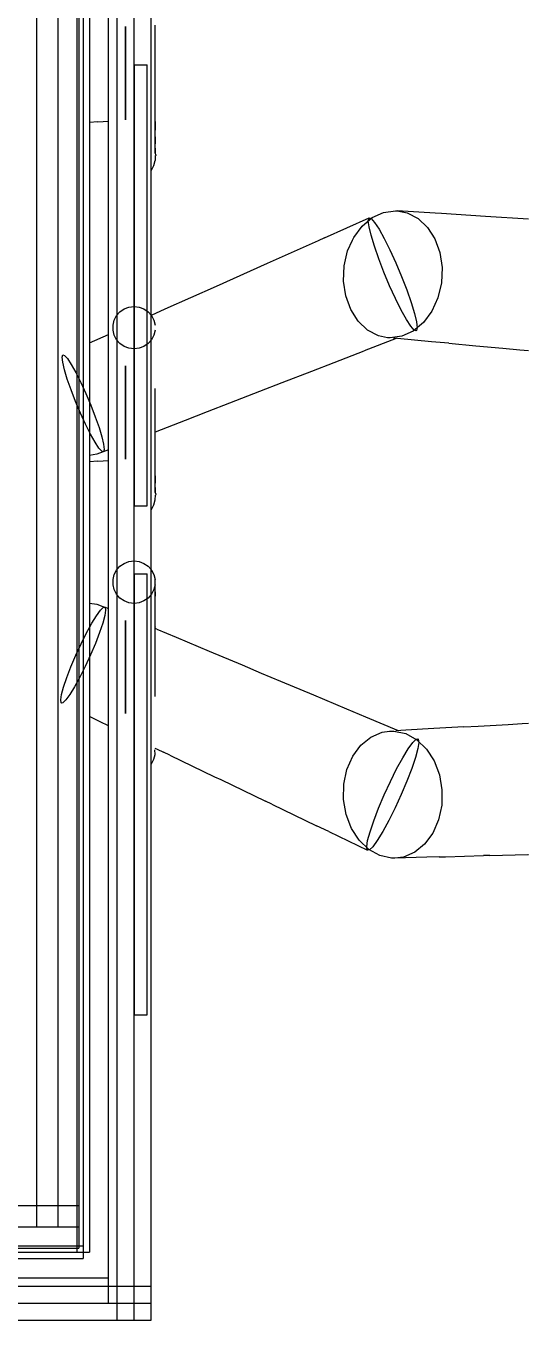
# Model space of a CAD drawing. Header units: millimetres. Extents: x -610 to 577, y -771 to 522.
# Drawn here: x 347.2 to 406.5, y -319.1 to -166.5 of the extents above; entities that cross this region are included whole.
import ezdxf

# ---------------------------------------------------------------- set-up
doc = ezdxf.new("R2010")
doc.units = ezdxf.units.MM
doc.layers.add('HIDDEN', color=8, linetype='Continuous')
doc.layers.add('VISIBLE', color=7, linetype='Continuous')

msp = doc.modelspace()

# ---------------------------------------------------------------- linework, layer by layer
at = {"layer": 'HIDDEN'}
for points in [[(357, -317.1), (357, -77.1)], [(358, -317.1), (358, -77.1)], [(360, -317.1), (360, -77.1)], [(360, -317.1), (360, -77.1)], [(360, -317.1), (360, -77.1)], [(360, -317.1), (360, -77.1)], [(360, -317.1), (360, -77.1)], [(360, -317.1), (360, -77.1)], [(362, -317.1), (362, -77.1)], [(353.25, -83.1), (353.25, -311.1)], [(353.25, -83.1), (353.25, -311.1)], [(354, -83.1), (354, -311.1)], [(354.75, -83.1), (354.75, -311.1)], [(348.5, -86.1), (348.5, -308.1)], [(348.5, -86.1), (348.5, -308.1)], [(351, -86.1), (351, -308.1)], [(351, -86.1), (351, -308.1)], [(353.5, -86.1), (353.5, -308.1)], [(353.5, -86.1), (353.5, -308.1)], [(359, -166.6), (359, -166.64)], [(359, -166.64), (359, -166.6)], [(359, -166.64), (359, -166.95)], [(359, -166.95), (359, -166.64)], [(359, -166.95), (359, -167.57)], [(359, -167.57), (359, -166.95)], [(359, -167.57), (359, -168.45)], [(359, -168.45), (359, -167.57)], [(359, -168.45), (359, -169.54)], [(359, -169.54), (359, -168.45)], [(359, -169.54), (359, -170.78)], [(359, -170.78), (359, -169.54)], [(359, -170.78), (359, -172.1)], [(359, -172.1), (359, -170.78)], [(359, -173.41), (359, -172.1)], [(359, -172.1), (359, -173.41)], [(360.05, -223.1), (360.05, -171.1)], [(360.05, -223.1), (360.05, -171.1)], [(360.05, -171.1), (361.55, -171.1)], [(360.05, -171.1), (361.55, -171.1)], [(361.55, -223.1), (361.55, -171.1)], [(361.55, -223.1), (361.55, -171.1)], [(359, -174.65), (359, -173.41)], [(359, -173.41), (359, -174.65)], [(359, -175.74), (359, -174.65)], [(359, -174.65), (359, -175.74)], [(359, -176.62), (359, -175.74)], [(359, -175.74), (359, -176.62)], [(359, -177.24), (359, -176.62)], [(359, -176.62), (359, -177.24)], [(359, -177.56), (359, -177.24)], [(359, -177.24), (359, -177.56)], [(359, -177.6), (359, -177.56)], [(359, -177.56), (359, -177.6)], [(391.01, -188.32), (392.19, -188.56)], [(392.19, -188.56), (393.48, -189.22)], [(387.7, -190.19), (387.62, -189.51)], [(387.94, -191.21), (387.7, -190.19)], [(387.95, -189.23), (387.96, -189.24)], [(387.96, -189.24), (388.36, -189.68)], [(388.36, -189.68), (388.88, -190.48)], [(388.88, -190.48), (389.5, -191.59)], [(393.48, -189.22), (394.59, -190.27)], [(394.59, -190.27), (395.46, -191.64)], [(385.18, -193.05), (385.75, -191.78)], [(388.33, -192.49), (387.94, -191.21)], [(389.5, -191.59), (390.17, -192.94)], [(395.46, -191.64), (396.04, -193.25)], [(384.77, -194.79), (385.18, -193.05)], [(388.85, -193.97), (388.33, -192.49)], [(390.17, -192.94), (390.87, -194.46)], [(396.04, -193.25), (396.31, -195.01)], [(384.69, -196.6), (384.77, -194.79)], [(389.46, -195.55), (388.85, -193.97)], [(390.87, -194.46), (391.54, -196.06)], [(396.31, -195.01), (396.23, -196.82)], [(384.96, -198.36), (384.69, -196.6)], [(390.13, -197.15), (389.46, -195.55)], [(391.54, -196.06), (392.15, -197.65)], [(396.23, -196.82), (395.82, -198.56)], [(390.83, -198.67), (390.13, -197.15)], [(392.15, -197.65), (392.67, -199.12)], [(358.84, -199.88), (359.4, -199.67)], [(359.4, -199.67), (360, -199.6)], [(360, -199.6), (360.6, -199.67)], [(360.6, -199.67), (361.16, -199.88)], [(385.54, -199.97), (384.96, -198.36)], [(391.5, -200.02), (390.83, -198.67)], [(392.67, -199.12), (393.06, -200.41)], [(395.82, -198.56), (395.1, -200.15)], [(357.52, -201.79), (357.66, -201.21)], [(357.66, -201.21), (357.94, -200.68)], [(357.94, -200.68), (358.34, -200.22)], [(358.34, -200.22), (358.84, -199.88)], [(361.16, -199.88), (361.66, -200.22)], [(361.66, -200.22), (362, -200.61)], [(362.03, -200.64), (362.06, -200.68)], [(362.06, -200.68), (362.34, -201.21)], [(362.34, -201.21), (362.48, -201.79)], [(386.41, -201.34), (385.54, -199.97)], [(387.52, -202.39), (386.41, -201.34)], [(392.12, -201.13), (391.5, -200.02)], [(392.64, -201.93), (392.12, -201.13)], [(393.06, -200.41), (393.3, -201.42)], [(395.1, -200.15), (394.12, -201.49)], [(357.52, -202.4), (357.52, -201.79)], [(357.66, -202.98), (357.52, -202.4)], [(362.48, -202.4), (362.34, -202.98)], [(388.81, -203.05), (387.52, -202.39)], [(392.92, -202.49), (391.59, -203.11)], [(393.04, -202.38), (392.64, -201.93)], [(394.12, -201.49), (392.92, -202.49)], [(393.27, -202.45), (393.04, -202.38)], [(393.29, -202.44), (393.27, -202.45)], [(393.38, -202.11), (393.29, -202.44)], [(393.3, -201.42), (393.38, -202.11)], [(357.94, -203.52), (357.66, -202.98)], [(358.34, -203.97), (357.94, -203.52)], [(358.84, -204.31), (358.34, -203.97)], [(359.4, -204.52), (358.84, -204.31)], [(361.16, -204.31), (360.6, -204.52)], [(361.66, -203.97), (361.16, -204.31)], [(362.06, -203.52), (361.66, -203.97)], [(362.34, -202.98), (362.06, -203.52)], [(389.87, -203.28), (388.81, -203.05)], [(390.19, -203.3), (389.87, -203.28)], [(391.59, -203.11), (390.19, -203.3)], [(351.52, -205.58), (351.59, -205.31)], [(351.59, -206.18), (351.52, -205.58)], [(351.59, -205.31), (351.61, -205.29)], [(351.61, -205.29), (351.81, -205.36)], [(351.81, -205.36), (352.15, -205.74)], [(352.15, -205.74), (352.6, -206.43)], [(360, -204.6), (359.4, -204.52)], [(360.6, -204.52), (360, -204.6)], [(351.79, -207.05), (351.59, -206.18)], [(352.13, -208.16), (351.79, -207.05)], [(352.6, -206.43), (353.14, -207.38)], [(353.14, -207.38), (353.72, -208.55)], [(359, -206.6), (359, -206.64)], [(359, -206.64), (359, -206.6)], [(359, -206.64), (359, -206.95)], [(359, -206.95), (359, -206.64)], [(359, -206.95), (359, -207.57)], [(359, -207.57), (359, -206.95)], [(352.58, -209.43), (352.13, -208.16)], [(353.72, -208.55), (354.32, -209.86)], [(359, -207.57), (359, -208.45)], [(359, -208.45), (359, -207.57)], [(359, -208.45), (359, -209.54)], [(359, -209.54), (359, -208.45)], [(353.1, -210.8), (352.58, -209.43)], [(354.32, -209.86), (354.9, -211.24)], [(359, -209.54), (359, -210.78)], [(359, -210.78), (359, -209.54)], [(353.68, -212.17), (353.1, -210.8)], [(354.9, -211.24), (355.42, -212.6)], [(359, -210.78), (359, -212.1)], [(359, -212.1), (359, -210.78)], [(354.28, -213.48), (353.68, -212.17)], [(354.75, -214.42), (354.28, -213.48)], [(355.42, -212.6), (355.87, -213.87)], [(359, -213.41), (359, -212.1)], [(359, -212.1), (359, -213.41)], [(359, -214.65), (359, -213.41)], [(359, -213.41), (359, -214.65)], [(355.87, -213.87), (356.21, -214.98)], [(356.21, -214.98), (356.41, -215.85)], [(359, -215.74), (359, -214.65)], [(359, -214.65), (359, -215.74)], [(356.41, -215.85), (356.48, -216.45)], [(356.48, -216.45), (356.41, -216.73)], [(359, -216.62), (359, -215.74)], [(359, -215.74), (359, -216.62)], [(359, -217.24), (359, -216.62)], [(359, -216.62), (359, -217.24)], [(356.3, -216.71), (356.25, -216.7)], [(356.41, -216.73), (356.38, -216.74)], [(359, -217.56), (359, -217.24)], [(359, -217.24), (359, -217.56)], [(359, -217.6), (359, -217.56)], [(359, -217.56), (359, -217.6)], [(360.05, -223.1), (361.55, -223.1)], [(360.05, -223.1), (361.55, -223.1)], [(357.94, -230.68), (358.34, -230.22)], [(358.34, -230.22), (358.84, -229.88)], [(358.84, -229.88), (359.4, -229.67)], [(359.4, -229.67), (360, -229.6)], [(360, -229.6), (360.6, -229.67)], [(360.6, -229.67), (361.16, -229.88)], [(361.16, -229.88), (361.66, -230.22)], [(361.66, -230.22), (362, -230.61)], [(357.52, -231.79), (357.66, -231.21)], [(357.53, -232.4), (357.52, -231.79)], [(357.66, -231.21), (357.94, -230.68)], [(360.05, -283.1), (360.05, -231.1)], [(360.05, -283.1), (360.05, -231.1)], [(360.05, -231.1), (361.55, -231.1)], [(360.05, -231.1), (361.55, -231.1)], [(361.55, -283.1), (361.55, -231.1)], [(361.55, -283.1), (361.55, -231.1)], [(357.66, -232.98), (357.53, -232.4)], [(357.94, -233.52), (357.66, -232.98)], [(362.34, -232.98), (362.06, -233.52)], [(362.48, -232.4), (362.34, -232.98)], [(358.34, -233.97), (357.94, -233.52)], [(358.84, -234.31), (358.34, -233.97)], [(359.4, -234.52), (358.84, -234.31)], [(360, -234.6), (359.4, -234.52)], [(360.6, -234.52), (360, -234.6)], [(361.16, -234.31), (360.6, -234.52)], [(361.66, -233.97), (361.16, -234.31)], [(362.06, -233.52), (361.66, -233.97)], [(356.55, -236.03), (356.31, -236.93)], [(356.55, -235.04), (356.59, -235.07)], [(356.64, -235.4), (356.55, -236.03)], [(356.59, -235.07), (356.64, -235.4)], [(354.4, -238.08), (354.75, -237.43)], [(356.31, -236.93), (355.93, -238.05)], [(359, -236.6), (359, -236.64)], [(359, -236.64), (359, -236.6)], [(359, -236.64), (359, -236.95)], [(359, -236.95), (359, -236.64)], [(359, -236.95), (359, -237.57)], [(359, -237.57), (359, -236.95)], [(359, -237.57), (359, -238.45)], [(359, -238.45), (359, -237.57)], [(353.13, -240.71), (353.76, -239.36)], [(353.76, -239.36), (354.4, -238.08)], [(355.44, -239.32), (354.87, -240.68)], [(355.93, -238.05), (355.44, -239.32)], [(359, -238.45), (359, -239.54)], [(359, -239.54), (359, -238.45)], [(359, -239.54), (359, -240.78)], [(359, -240.78), (359, -239.54)], [(352.56, -242.07), (353.13, -240.71)], [(354.87, -240.68), (354.24, -242.03)], [(359, -240.78), (359, -242.1)], [(359, -242.1), (359, -240.78)], [(352.07, -243.34), (352.56, -242.07)], [(354.24, -242.03), (353.6, -243.31)], [(359, -243.41), (359, -242.1)], [(359, -242.1), (359, -243.41)], [(351.69, -244.46), (352.07, -243.34)], [(353.6, -243.31), (352.99, -244.44)], [(359, -244.65), (359, -243.41)], [(359, -243.41), (359, -244.65)], [(351.36, -245.99), (351.45, -245.36)], [(351.45, -245.36), (351.69, -244.46)], [(352.43, -245.34), (351.97, -245.98)], [(352.99, -244.44), (352.43, -245.34)], [(359, -245.74), (359, -244.65)], [(359, -244.65), (359, -245.74)], [(351.41, -246.32), (351.36, -245.99)], [(351.45, -246.35), (351.41, -246.32)], [(351.62, -246.31), (351.45, -246.35)], [(351.97, -245.98), (351.62, -246.31)], [(359, -246.62), (359, -245.74)], [(359, -245.74), (359, -246.62)], [(359, -247.24), (359, -246.62)], [(359, -246.62), (359, -247.24)], [(359, -247.56), (359, -247.24)], [(359, -247.24), (359, -247.56)], [(359, -247.6), (359, -247.56)], [(359, -247.56), (359, -247.6)], [(387.91, -250.36), (389.24, -249.79)], [(389.24, -249.79), (390.12, -249.66)], [(390.12, -249.66), (390.64, -249.66)], [(390.64, -249.66), (392.03, -249.95)], [(392.03, -249.95), (393.33, -250.67)], [(385.78, -252.61), (386.74, -251.31)], [(386.74, -251.31), (387.91, -250.36)], [(391.67, -252.8), (392.32, -251.75)], [(392.32, -251.75), (392.86, -251)], [(392.86, -251), (393.26, -250.62)], [(393.46, -251.72), (393.18, -252.77)], [(393.26, -250.62), (393.46, -250.58)], [(393.33, -250.67), (394.47, -251.77)], [(393.46, -250.58), (393.5, -250.62)], [(393.57, -250.99), (393.46, -251.72)], [(393.5, -250.62), (393.57, -250.99)], [(385.1, -254.17), (385.78, -252.61)], [(390.96, -254.11), (391.67, -252.8)], [(393.18, -252.77), (392.74, -254.07)], [(394.47, -251.77), (395.38, -253.17)], [(395.38, -253.17), (396, -254.81)], [(384.73, -255.9), (385.1, -254.17)], [(390.22, -255.59), (390.96, -254.11)], [(392.74, -254.07), (392.17, -255.55)], [(384.7, -257.71), (384.73, -255.9)], [(389.5, -257.17), (390.22, -255.59)], [(392.17, -255.55), (391.5, -257.13)], [(396, -254.81), (396.3, -256.58)], [(385, -259.48), (384.7, -257.71)], [(388.83, -258.74), (389.5, -257.17)], [(391.5, -257.13), (390.78, -258.7)], [(396.3, -256.58), (396.27, -258.39)], [(388.26, -260.22), (388.83, -258.74)], [(390.78, -258.7), (390.04, -260.18)], [(396.27, -258.39), (395.9, -260.12)], [(385.56, -260.96), (385, -259.48)], [(387.82, -261.52), (388.26, -260.22)], [(390.04, -260.18), (389.33, -261.49)], [(395.9, -260.12), (395.22, -261.68)], [(387.54, -262.57), (387.82, -261.52)], [(389.33, -261.49), (388.68, -262.55)], [(395.22, -261.68), (394.26, -262.98)], [(387.43, -263.3), (387.54, -262.57)], [(387.45, -263.41), (387.43, -263.3)], [(388.14, -263.29), (387.75, -263.66)], [(388.68, -262.55), (388.14, -263.29)], [(393.09, -263.94), (391.76, -264.5)], [(394.26, -262.98), (393.09, -263.94)], [(391.76, -264.5), (390.76, -264.64)], [(360.05, -283.1), (361.55, -283.1)], [(360.05, -283.1), (361.55, -283.1)], [(256.5, -305.6), (353.5, -305.6)], [(256.5, -305.6), (353.5, -305.6)], [(353.5, -305.6), (353.5, -310.6)], [(353.5, -305.6), (353.5, -310.6)], [(259, -308.1), (351, -308.1)], [(259, -308.1), (351, -308.1)], [(348.5, -308.1), (353.5, -308.1)], [(348.5, -308.1), (353.5, -308.1)], [(256, -310.35), (354, -310.35)], [(256, -310.35), (354, -310.35)], [(256, -311.1), (354, -311.1)], [(256.5, -310.6), (353.5, -310.6)], [(256.5, -310.6), (353.5, -310.6)], [(353.25, -311.1), (354, -311.1)], [(353.25, -311.1), (354.75, -311.1)], [(354, -310.35), (354, -311.1)], [(354, -310.35), (354, -311.85)], [(256, -311.85), (354, -311.85)], [(253, -314.1), (357, -314.1)], [(357, -317.1), (357, -314.1)], [(250, -315.1), (360, -315.1)], [(357, -317.1), (357, -315.1)], [(357, -317.1), (357, -315.1)], [(358, -319.1), (358, -315.1)], [(358, -319.1), (358, -315.1)], [(358, -315.1), (362, -315.1)], [(358, -315.1), (362, -315.1)], [(360, -319.1), (360, -315.1)], [(362, -317.1), (362, -315.1)], [(362, -319.1), (362, -315.1)], [(250, -317.1), (360, -317.1)], [(250, -317.1), (360, -317.1)], [(250, -317.1), (360, -317.1)], [(250, -317.1), (360, -317.1)], [(253, -317.1), (357, -317.1)], [(253, -317.1), (357, -317.1)], [(357, -317.1), (360, -317.1)], [(357, -317.1), (360, -317.1)], [(358, -317.1), (362, -317.1)], [(250, -319.1), (360, -319.1)], [(358, -319.1), (360, -319.1)], [(358, -319.1), (362, -319.1)]]:
    msp.add_lwpolyline(points, dxfattribs=at)
at = {"layer": 'VISIBLE'}
for points in [[(358, -317.1), (358, -77.1)], [(362, -317.1), (362, -77.1)], [(357, -315.1), (357, -79.1)], [(354, -83.1), (354, -311.1)], [(354.75, -83.1), (354.75, -311.1)], [(362.5, -167.37), (362.5, -166.42)], [(362.5, -168.55), (362.5, -167.37)], [(362.5, -167.37), (362.5, -167.39)], [(362.5, -169.67), (362.5, -168.55)], [(362.5, -170.89), (362.5, -169.67)], [(362.5, -172.1), (362.5, -170.89)], [(362.5, -173.3), (362.5, -172.1)], [(362.5, -174.52), (362.5, -173.3)], [(362.5, -175.64), (362.5, -174.52)], [(362.5, -174.52), (362.5, -174.53)], [(362.5, -176.82), (362.5, -175.64)], [(362.5, -176.8), (362.5, -176.82)], [(362.5, -177.78), (362.5, -176.82)], [(355.75, -177.85), (354.75, -177.92)], [(355.75, -177.85), (357, -177.75)], [(362.5, -178.8), (362.5, -177.78)], [(362.5, -177.78), (362.5, -178.82)], [(362.5, -179.58), (362.5, -178.8)], [(362.5, -180.4), (362.5, -179.58)], [(362.5, -179.58), (362.5, -180.43)], [(362.5, -180.95), (362.5, -180.4)], [(362.5, -181.48), (362.5, -180.95)], [(362.5, -180.95), (362.5, -181.49)], [(362.59, -181.78), (362.5, -181.48)], [(362.06, -183.52), (362.34, -182.98)], [(362.34, -182.98), (362.48, -182.4)], [(362.59, -181.78), (362.48, -181.87)], [(362.5, -181.85), (362.48, -182.4)], [(362, -183.58), (362.06, -183.52)], [(382.44, -191.52), (387.73, -189.16)], [(386.88, -190.13), (388.08, -189.12)], [(387.62, -189.5), (387.71, -189.17)], [(387.71, -189.17), (387.73, -189.16)], [(387.73, -189.16), (387.95, -189.23)], [(388.08, -189.12), (389.41, -188.51)], [(389.41, -188.51), (390.81, -188.32)], [(390.81, -188.32), (391.01, -188.32)], [(395.49, -188.6), (391.01, -188.32)], [(396.24, -188.65), (395.49, -188.6)], [(401.45, -188.98), (396.24, -188.65)], [(406.5, -189.3), (401.45, -188.98)], [(385.9, -191.46), (386.88, -190.13)], [(387.62, -189.51), (387.62, -189.5)], [(381.71, -191.85), (375.69, -194.54)], [(382.44, -191.52), (381.71, -191.85)], [(385.75, -191.78), (385.9, -191.46)], [(375.69, -194.54), (369.67, -197.23)], [(369.67, -197.23), (363.65, -199.92)], [(363.65, -199.92), (362, -200.65)], [(362, -200.61), (362.03, -200.64)], [(354.75, -203.89), (357, -202.89)], [(390.9, -203.37), (387.12, -204.83)], [(391.06, -203.39), (390.6, -203.35)], [(395.08, -203.75), (391.06, -203.39)], [(397.1, -203.93), (395.08, -203.75)], [(397.1, -203.93), (400.29, -204.22)], [(400.29, -204.22), (403.48, -204.51)], [(383.6, -206.2), (387.12, -204.83)], [(403.48, -204.51), (405.5, -204.69)], [(405.5, -204.69), (406.5, -204.78)], [(377.46, -208.58), (380.97, -207.22)], [(380.97, -207.22), (383.6, -206.2)], [(374.83, -209.6), (377.46, -208.58)], [(362.5, -209.67), (362.5, -209.27)], [(362.5, -210.89), (362.5, -209.67)], [(371.31, -210.96), (374.83, -209.6)], [(362.5, -212.1), (362.5, -210.89)], [(366.05, -213), (368.68, -211.98)], [(368.68, -211.98), (371.31, -210.96)], [(362.5, -213.3), (362.5, -212.1)], [(362.5, -214.52), (362.5, -213.3)], [(362.53, -214.36), (366.05, -213)], [(354.86, -214.65), (354.75, -214.42)], [(355.4, -215.6), (354.86, -214.65)], [(362.53, -214.36), (362.5, -214.37)], [(362.5, -215.64), (362.5, -214.52)], [(362.5, -214.52), (362.5, -214.53)], [(355.85, -216.29), (355.4, -215.6)], [(356.19, -216.67), (355.85, -216.29)], [(357, -216.5), (356.38, -216.74)], [(362.5, -216.82), (362.5, -215.64)], [(355.6, -217.01), (354.75, -217.16)], [(355.75, -217.85), (354.75, -217.92)], [(356.36, -216.73), (355.6, -217.01)], [(355.75, -217.85), (357, -217.75)], [(356.25, -216.7), (356.19, -216.67)], [(356.38, -216.74), (356.3, -216.71)], [(362.5, -216.8), (362.5, -216.82)], [(362.5, -217.78), (362.5, -216.82)], [(362.5, -218.8), (362.5, -217.78)], [(362.5, -219.58), (362.5, -218.8)], [(362.5, -220.4), (362.5, -219.58)], [(362.5, -219.58), (362.5, -220.43)], [(362.5, -220.95), (362.5, -220.4)], [(362.5, -221.48), (362.5, -220.95)], [(362.5, -220.95), (362.5, -221.48)], [(362.34, -222.98), (362.48, -222.4)], [(362.48, -222.4), (362.52, -221.84)], [(362.59, -221.78), (362.5, -221.48)], [(362.5, -221.48), (362.51, -221.51)], [(362.59, -221.78), (362.52, -221.84)], [(362, -223.58), (362.06, -223.52)], [(362.06, -223.52), (362.34, -222.98)], [(362, -230.61), (362.06, -230.68)], [(362.06, -230.68), (362.34, -231.21)], [(362.34, -231.21), (362.48, -231.79)], [(362.5, -232.39), (362.48, -231.79)], [(362.5, -232.52), (362.5, -232.39)], [(362.5, -233.24), (362.5, -232.52)], [(362.5, -233.7), (362.5, -233.24)], [(362.5, -233.24), (362.5, -233.76)], [(354.75, -234.56), (355.6, -234.71)], [(355.6, -234.71), (356.53, -235.04)], [(362.5, -234.61), (362.5, -233.7)], [(362.5, -235.39), (362.5, -234.61)], [(355.01, -236.95), (355.57, -236.05)], [(355.57, -236.05), (356.03, -235.41)], [(356.03, -235.41), (356.38, -235.08)], [(356.38, -235.08), (356.55, -235.04)], [(357, -235.23), (356.55, -235.04)], [(362.5, -236.42), (362.5, -235.39)], [(362.5, -237.37), (362.5, -236.42)], [(354.75, -237.43), (355.01, -236.95)], [(362.5, -238.55), (362.5, -237.37)], [(362.5, -237.37), (362.5, -237.39)], [(362.7, -237.63), (362.5, -237.55)], [(362.7, -237.63), (364.97, -238.59)], [(362.5, -239.67), (362.5, -238.55)], [(364.97, -238.59), (368.85, -240.22)], [(362.5, -240.89), (362.5, -239.67)], [(362.5, -242.1), (362.5, -240.89)], [(368.85, -240.22), (372.73, -241.85)], [(362.5, -243.3), (362.5, -242.1)], [(372.73, -241.85), (375, -242.81)], [(362.5, -244.52), (362.5, -243.3)], [(375, -242.81), (377.28, -243.77)], [(377.28, -243.77), (381.15, -245.4)], [(362.5, -245.59), (362.5, -244.52)], [(381.15, -245.4), (385.03, -247.03)], [(385.03, -247.03), (387.3, -247.99)], [(356.02, -248.55), (354.75, -247.93)], [(357, -249.02), (356.02, -248.55)], [(387.3, -247.99), (391.12, -249.6)], [(392.04, -249.55), (390.85, -249.61)], [(395.34, -249.36), (392.04, -249.55)], [(398.89, -249.16), (395.34, -249.36)], [(398.89, -249.16), (400.55, -249.07)], [(400.55, -249.07), (404.1, -248.87)], [(404.1, -248.87), (405.76, -248.78)], [(405.76, -248.78), (406.5, -248.74)], [(362.47, -251.65), (362.74, -251.78)], [(362.5, -251.67), (362.5, -251.66)], [(362.06, -253.52), (362.34, -252.98)], [(362.34, -252.98), (362.48, -252.4)], [(362.48, -252.4), (362.47, -251.85)], [(362.74, -251.78), (363.48, -252.13)], [(364.22, -252.49), (363.48, -252.13)], [(364.22, -252.49), (369.5, -255.03)], [(362, -253.58), (362.06, -253.52)], [(369.5, -255.03), (370.23, -255.38)], [(370.23, -255.38), (375.51, -257.92)], [(376.25, -258.28), (375.51, -257.92)], [(376.25, -258.28), (381.53, -260.82)], [(382.97, -261.51), (381.53, -260.82)], [(382.97, -261.51), (387.54, -263.71)], [(385.62, -261.12), (385.56, -260.96)], [(386.53, -262.53), (385.62, -261.12)], [(387.67, -263.62), (386.53, -262.53)], [(387.5, -263.67), (387.45, -263.41)], [(387.54, -263.71), (387.5, -263.67)], [(387.74, -263.67), (387.54, -263.71)], [(388.97, -264.34), (387.67, -263.62)], [(387.75, -263.66), (387.74, -263.67)], [(390.36, -264.63), (388.97, -264.34)], [(390.76, -264.64), (390.36, -264.63)], [(394.51, -264.53), (390.76, -264.64)], [(395.98, -264.49), (394.51, -264.53)], [(395.98, -264.49), (396.73, -264.47)], [(396.73, -264.47), (401.2, -264.34)], [(401.95, -264.32), (401.2, -264.34)], [(401.95, -264.32), (406.42, -264.19)], [(406.42, -264.19), (406.5, -264.19)], [(256, -311.1), (354, -311.1)], [(354, -311.1), (354, -311.85)], [(354, -311.1), (354.75, -311.1)], [(256, -311.85), (354, -311.85)], [(253, -314.1), (357, -314.1)], [(357, -315.1), (357, -314.1)], [(250, -315.1), (360, -315.1)], [(360, -319.1), (360, -315.1)], [(358, -317.1), (362, -317.1)], [(362, -319.1), (362, -317.1)], [(250, -319.1), (360, -319.1)], [(360, -319.1), (362, -319.1)]]:
    msp.add_lwpolyline(points, dxfattribs=at)

doc.saveas('drawing.dxf')
